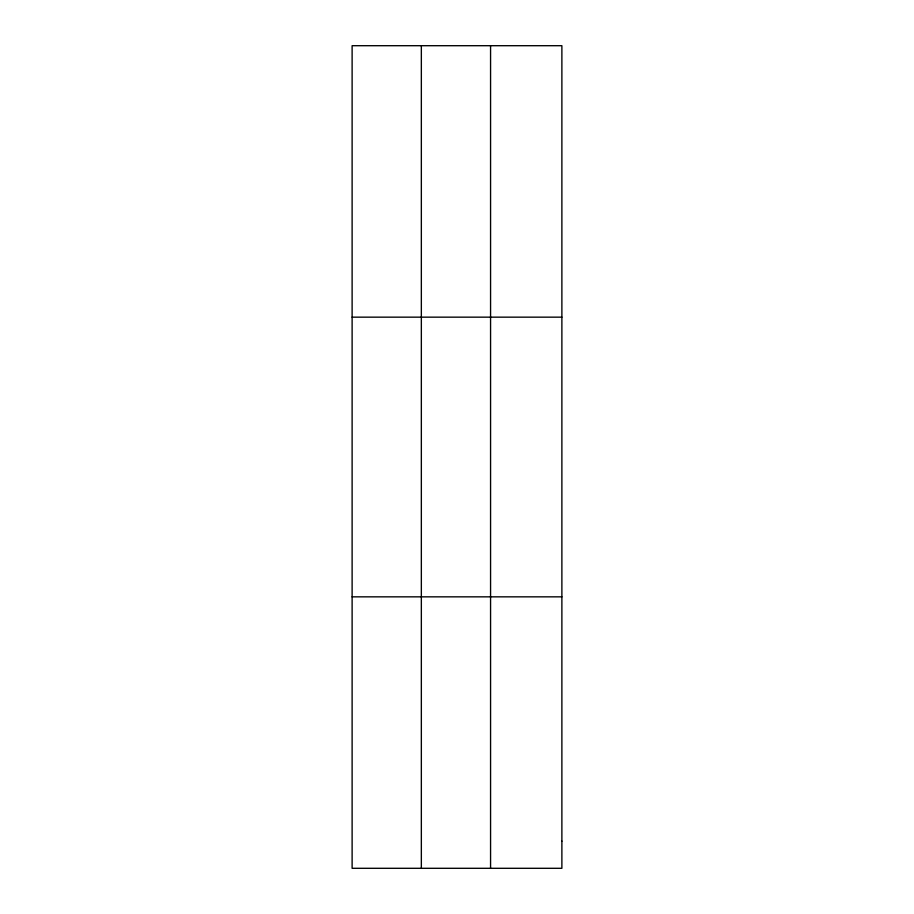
<?xml version="1.0" encoding="UTF-8"?>
<svg xmlns="http://www.w3.org/2000/svg" width="914" height="914" viewBox="0 0 914 914"><rect width="100%" height="100%" fill="white"/><g stroke="black" fill="none" stroke-linecap="round" stroke-linejoin="round"><path stroke-width="1.37" d="M421.343 868.3L421.343 45.7M490.567 868.3L490.567 45.7M352.118 317.158L561.882 317.158M352.118 596.842L561.882 596.842M561.882 841.154L561.882 868.3L352.118 868.3L352.118 45.7L561.882 45.7L561.882 841.154"/></g></svg>
